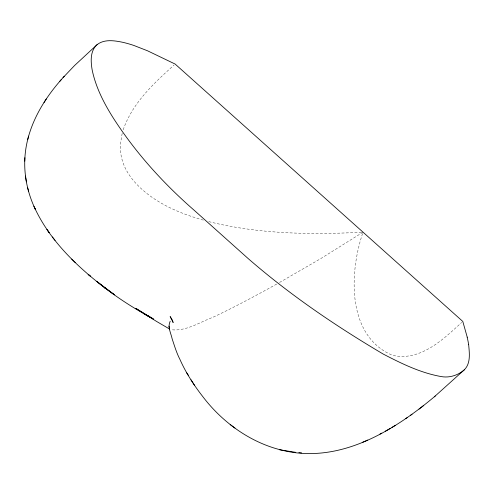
<?xml version="1.0" encoding="UTF-8"?>
<svg xmlns="http://www.w3.org/2000/svg" width="494" height="494" viewBox="0 0 494 494"><rect width="100%" height="100%" fill="white"/><g stroke="black" fill="none" stroke-linecap="round" stroke-linejoin="round"><path stroke-width="0.37" stroke-dasharray="2.47 1.85" d="M122.185 133.331L120.462 143.698L120.684 152.615A56.68 51.117 4.9 0 0 123.265 163.372C126.989 173.524 133.96 182.156 141.951 189.307C159.42 204.961 181.681 214.038 204.01 220.318M362.577 233.551C349.517 272.503 346.695 334.376 390.952 354.661A31.437 28.349 4.9 0 0 399.09 356.421C424.383 357.798 444.427 338.223 461.705 322.446M123.204 129.798C132.336 103.215 153.696 83.369 174.036 65.047M363.016 232.168L320.686 258.658L279.172 282.679M276.726 284.044C255.676 295.739 234.477 307.225 212.642 317.401C199.261 322.459 185.571 331.678 170.739 329.665M361.485 232.242C310.337 234.866 258.294 234.1 208.369 221.522"/><path stroke-width="0.74" d="M24.768 161.161C25.422 130.502 41.255 102.326 61.108 79.824M24.885 157.691C23.829 175.531 27.707 193.537 35.469 209.598L33.858 206.165M435.282 395.997C393.502 431.145 339.304 464.304 282.389 450.3C250.557 442.791 222.084 422.172 202.521 396.25C193.623 384.832 185.744 372.525 179.872 359.28C176.519 352.784 174.45 345.732 172.147 338.816C170.955 333.073 167.33 327.028 170.177 321.261M28.603 136.128L27.707 139.617M44.028 102.524L46.294 98.998M63.034 77.651L74.619 65.48L97.108 44.633C104.308 38.989 114.324 40.551 122.629 42.28A221.578 73.557 47.6 0 1 133.849 45.454L147.471 50.765L175.123 64.053L462.798 321.446L467.238 337.198M59.873 81.232L64.257 76.255M434.312 396.824L464.261 369.87C470.98 363.306 469.362 352.79 468.633 344.33M97.108 44.633C90.013 50.882 90.698 61.522 92.174 69.994C95.879 87.839 104.487 104.308 114.262 119.529C136.356 153.603 163.798 183.824 194.37 210.438L248.112 258.516C289.774 294.788 335.698 325.978 383.196 354.05C401.499 363.565 420.493 372.865 440.957 376.527C449.281 378.138 457.944 375.384 464.261 369.87M419.023 409.112L423.747 405.463M410.718 415.195L412.052 414.225M405.815 418.597L407.229 417.628M391.977 427.39L395.398 425.359M385.227 431.274L390.359 428.36M379.985 434.078L381.776 433.152M362.226 442.457L367.715 440.08M298.858 452.64L301.568 452.881M295.752 452.356L279.376 449.713M169.541 329.01L156.542 321.427L135.782 308.349L153.436 319.118L143.451 313.418L150.133 317.167C131.256 306.854 113.169 295.011 96.614 281.247L114.54 294.856L104.623 287.699L105.685 288.515C77.083 266.587 49.789 240.652 34.463 207.455M230.198 424.55L234.959 428.063M88.093 274.331L90.692 276.436L88.407 274.584M71.723 259.103L75.193 262.475M52.358 236.972L55.069 240.393M47.387 230.111L49.314 232.767L46.856 229.352M186.386 372.396L188.375 375.304M194.692 385.604L191.011 379.793M172.245 319.933L170.152 316.561L173.166 322.539L172.474 320.587M27.652 187.732L28.516 191.197M168.899 326.151L169.615 328.961M26.38 181.878L25.484 176.049M467.157 337.143A143.081 47.22 47.8 0 1 468.559 344.275M152.807 318.673L151.467 317.92L152.807 318.673"/></g></svg>
